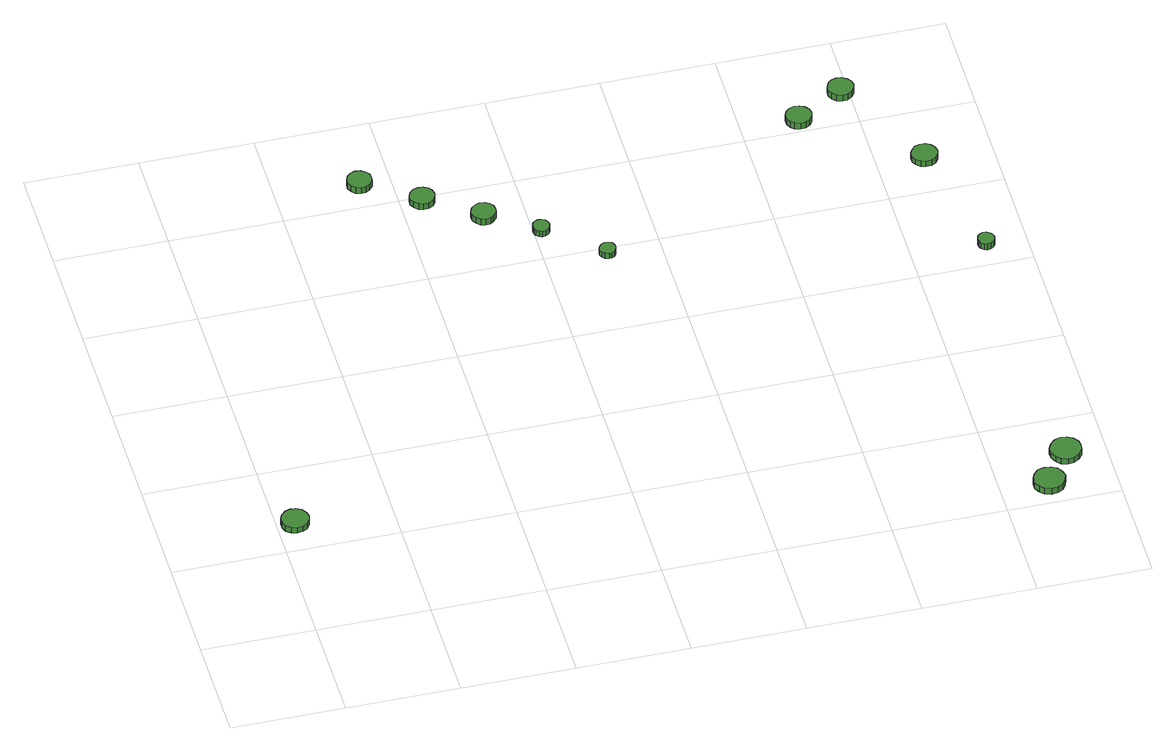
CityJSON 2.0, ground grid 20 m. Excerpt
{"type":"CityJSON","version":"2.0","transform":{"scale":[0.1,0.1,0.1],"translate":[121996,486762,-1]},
"CityObjects":{
"tree1":{"type":"SolitaryVegetationObject","attributes":{"function":"something"},"geometry":[{"type":"MultiSurface","lod":"1","boundaries":[[[0,1,2,3,4,5,6,7,8,9,10,11,12,13,14]],[[15,16,17,18,19,20,21,22,23,24,25,26,27,28,29]],[[0,29,28,1]],[[1,28,27,2]],[[2,27,26,3]],[[3,26,25,4]],[[4,25,24,5]],[[5,24,23,6]],[[6,23,22,7]],[[7,22,21,8]],[[8,21,20,9]],[[9,20,19,10]],[[10,19,18,11]],[[11,18,17,12]],[[12,17,16,13]],[[13,16,15,14]],[[14,15,29,0]]]}]},
"tree2":{"type":"SolitaryVegetationObject","attributes":{"function":"something"},"geometry":[{"type":"MultiSurface","lod":"1","boundaries":[[[30,31,32,33,34,35,36,37,38,39,40,41,42,43,44]],[[45,46,47,48,49,50,51,52,53,54,55,56,57,58,59]],[[30,59,58,31]],[[31,58,57,32]],[[32,57,56,33]],[[33,56,55,34]],[[34,55,54,35]],[[35,54,53,36]],[[36,53,52,37]],[[37,52,51,38]],[[38,51,50,39]],[[39,50,49,40]],[[40,49,48,41]],[[41,48,47,42]],[[42,47,46,43]],[[43,46,45,44]],[[44,45,59,30]]]}]},
"tree3":{"type":"SolitaryVegetationObject","attributes":{"function":"something"},"geometry":[{"type":"MultiSurface","lod":"1","boundaries":[[[60,61,62,63,64,65,66,67,68,69,70,71,72,73,74]],[[75,76,77,78,79,80,81,82,83,84,85,86,87,88,89]],[[60,89,88,61]],[[61,88,87,62]],[[62,87,86,63]],[[63,86,85,64]],[[64,85,84,65]],[[65,84,83,66]],[[66,83,82,67]],[[67,82,81,68]],[[68,81,80,69]],[[69,80,79,70]],[[70,79,78,71]],[[71,78,77,72]],[[72,77,76,73]],[[73,76,75,74]],[[74,75,89,60]]]}]},
"tree4":{"type":"SolitaryVegetationObject","attributes":{"function":"something"},"geometry":[{"type":"MultiSurface","lod":"1","boundaries":[[[90,91,92,93,94,95,96,97,98,99,100,101,102,103,104]],[[105,106,107,108,109,110,111,112,113,114,115,116,117,118,119]],[[90,119,118,91]],[[91,118,117,92]],[[92,117,116,93]],[[93,116,115,94]],[[94,115,114,95]],[[95,114,113,96]],[[96,113,112,97]],[[97,112,111,98]],[[98,111,110,99]],[[99,110,109,100]],[[100,109,108,101]],[[101,108,107,102]],[[102,107,106,103]],[[103,106,105,104]],[[104,105,119,90]]]}]},
"tree5":{"type":"SolitaryVegetationObject","attributes":{"function":"something"},"geometry":[{"type":"MultiSurface","lod":"1","boundaries":[[[120,121,122,123,124,125,126,127,128,129,130,131,132,133,134]],[[135,136,137,138,139,140,141,142,143,144,145,146,147,148,149]],[[120,149,148,121]],[[121,148,147,122]],[[122,147,146,123]],[[123,146,145,124]],[[124,145,144,125]],[[125,144,143,126]],[[126,143,142,127]],[[127,142,141,128]],[[128,141,140,129]],[[129,140,139,130]],[[130,139,138,131]],[[131,138,137,132]],[[132,137,136,133]],[[133,136,135,134]],[[134,135,149,120]]]}]},
"tree6":{"type":"SolitaryVegetationObject","attributes":{"function":"something"},"geometry":[{"type":"MultiSurface","lod":"1","boundaries":[[[150,151,152,153,154,155,156,157,158,159,160,161,162,163,164]],[[165,166,167,168,169,170,171,172,173,174,175,176,177,178,179]],[[150,179,178,151]],[[151,178,177,152]],[[152,177,176,153]],[[153,176,175,154]],[[154,175,174,155]],[[155,174,173,156]],[[156,173,172,157]],[[157,172,171,158]],[[158,171,170,159]],[[159,170,169,160]],[[160,169,168,161]],[[161,168,167,162]],[[162,167,166,163]],[[163,166,165,164]],[[164,165,179,150]]]}]},
"tree7":{"type":"SolitaryVegetationObject","attributes":{"function":"something"},"geometry":[{"type":"MultiSurface","lod":"1","boundaries":[[[180,181,182,183,184,185,186,187,188,189,190,191,192,193,194]],[[195,196,197,198,199,200,201,202,203,204,205,206,207,208,209]],[[180,209,208,181]],[[181,208,207,182]],[[182,207,206,183]],[[183,206,205,184]],[[184,205,204,185]],[[185,204,203,186]],[[186,203,202,187]],[[187,202,201,188]],[[188,201,200,189]],[[189,200,199,190]],[[190,199,198,191]],[[191,198,197,192]],[[192,197,196,193]],[[193,196,195,194]],[[194,195,209,180]]]}]},
"tree8":{"type":"SolitaryVegetationObject","attributes":{"function":"something"},"geometry":[{"type":"MultiSurface","lod":"1","boundaries":[[[210,211,212,213,214,215,216,217,218,219,220,221,222,223,224]],[[225,226,227,228,229,230,231,232,233,234,235,236,237,238,239]],[[210,239,238,211]],[[211,238,237,212]],[[212,237,236,213]],[[213,236,235,214]],[[214,235,234,215]],[[215,234,233,216]],[[216,233,232,217]],[[217,232,231,218]],[[218,231,230,219]],[[219,230,229,220]],[[220,229,228,221]],[[221,228,227,222]],[[222,227,226,223]],[[223,226,225,224]],[[224,225,239,210]]]}]},
"tree9":{"type":"SolitaryVegetationObject","attributes":{"function":"something"},"geometry":[{"type":"MultiSurface","lod":"1","boundaries":[[[240,241,242,243,244,245,246,247,248,249,250,251,252,253,254]],[[255,256,257,258,259,260,261,262,263,264,265,266,267,268,269]],[[240,269,268,241]],[[241,268,267,242]],[[242,267,266,243]],[[243,266,265,244]],[[244,265,264,245]],[[245,264,263,246]],[[246,263,262,247]],[[247,262,261,248]],[[248,261,260,249]],[[249,260,259,250]],[[250,259,258,251]],[[251,258,257,252]],[[252,257,256,253]],[[253,256,255,254]],[[254,255,269,240]]]}]},
"tree10":{"type":"SolitaryVegetationObject","attributes":{"function":"something"},"geometry":[{"type":"MultiSurface","lod":"1","boundaries":[[[270,271,272,273,274,275,276,277,278,279,280,281,282,283,284]],[[285,286,287,288,289,290,291,292,293,294,295,296,297,298,299]],[[270,299,298,271]],[[271,298,297,272]],[[272,297,296,273]],[[273,296,295,274]],[[274,295,294,275]],[[275,294,293,276]],[[276,293,292,277]],[[277,292,291,278]],[[278,291,290,279]],[[279,290,289,280]],[[280,289,288,281]],[[281,288,287,282]],[[282,287,286,283]],[[283,286,285,284]],[[284,285,299,270]]]}]},
"tree11":{"type":"SolitaryVegetationObject","attributes":{"function":"something"},"geometry":[{"type":"MultiSurface","lod":"1","boundaries":[[[300,301,302,303,304,305,306,307,308,309,310,311,312,313,314]],[[315,316,317,318,319,320,321,322,323,324,325,326,327,328,329]],[[300,329,328,301]],[[301,328,327,302]],[[302,327,326,303]],[[303,326,325,304]],[[304,325,324,305]],[[305,324,323,306]],[[306,323,322,307]],[[307,322,321,308]],[[308,321,320,309]],[[309,320,319,310]],[[310,319,318,311]],[[311,318,317,312]],[[312,317,316,313]],[[313,316,315,314]],[[314,315,329,300]]]}]},
"tree12":{"type":"SolitaryVegetationObject","attributes":{"function":"something"},"geometry":[{"type":"MultiSurface","lod":"1","boundaries":[[[330,331,332,333,334,335,336,337,338,339,340,341,342,343,344]],[[345,346,347,348,349,350,351,352,353,354,355,356,357,358,359]],[[330,359,358,331]],[[331,358,357,332]],[[332,357,356,333]],[[333,356,355,334]],[[334,355,354,335]],[[335,354,353,336]],[[336,353,352,337]],[[337,352,351,338]],[[338,351,350,339]],[[339,350,349,340]],[[340,349,348,341]],[[341,348,347,342]],[[342,347,346,343]],[[343,346,345,344]],[[344,345,359,330]]]}]}
},
"vertices":[
[56,266,19],[54,275,19],[48,284,19],[39,289,19],[29,290,19],[20,287,19],[12,280,19],[8,271,19],[8,261,19],[12,251,19],[20,245,19],[29,242,19],[39,243,19],[48,248,19],[54,256,19],[54,256,7],[48,248,7],[39,243,7],[29,242,7],[20,245,7],[12,251,7],[8,261,7],[8,271,7],[12,280,7],[20,287,7],[29,290,7],[39,289,7],[48,284,7],[54,275,7],[56,266,7],
[363,1041,33],[362,1050,33],[356,1057,33],[349,1062,33],[340,1063,33],[331,1060,33],[325,1054,33],[321,1046,33],[321,1037,33],[325,1029,33],[331,1023,33],[340,1020,33],[349,1021,33],[356,1025,33],[362,1033,33],[362,1033,20],[356,1025,20],[349,1021,20],[340,1020,20],[331,1023,20],[325,1029,20],[321,1037,20],[321,1046,20],[325,1054,20],[331,1060,20],[340,1063,20],[349,1062,20],[356,1057,20],[362,1050,20],[363,1041,20],
[456,976,33],[454,985,33],[449,992,33],[441,996,33],[432,997,33],[424,995,33],[417,989,33],[413,981,33],[413,972,33],[417,964,33],[424,958,33],[432,955,33],[441,956,33],[449,960,33],[454,967,33],[454,967,20],[449,960,20],[441,956,20],[432,955,20],[424,958,20],[417,964,20],[413,972,20],[413,981,20],[417,989,20],[424,995,20],[432,997,20],[441,996,20],[449,992,20],[454,985,20],[456,976,20],
[546,914,32],[545,923,32],[539,930,32],[532,935,32],[523,936,32],[515,933,32],[508,927,32],[504,919,32],[504,910,32],[508,902,32],[515,896,32],[523,893,32],[532,894,32],[539,899,32],[545,906,32],[545,906,19],[539,899,19],[532,894,19],[523,893,19],[515,896,19],[508,902,19],[504,910,19],[504,919,19],[508,927,19],[515,933,19],[523,936,19],[532,935,19],[539,930,19],[545,923,19],[546,914,19],
[625,856,32],[623,862,32],[620,867,32],[614,870,32],[608,871,32],[603,869,32],[598,865,32],[596,859,32],[596,853,32],[598,847,32],[603,843,32],[608,841,32],[614,842,32],[620,845,32],[623,850,32],[623,850,19],[620,845,19],[614,842,19],[608,841,19],[603,843,19],[598,847,19],[596,853,19],[596,859,19],[598,865,19],[603,869,19],[608,871,19],[614,870,19],[620,867,19],[623,862,19],[625,856,19],
[718,773,33],[717,779,33],[714,784,33],[708,786,33],[703,787,33],[697,785,33],[693,781,33],[690,776,33],[690,770,33],[693,765,33],[697,761,33],[703,759,33],[708,759,33],[714,762,33],[717,767,33],[717,767,21],[714,762,21],[708,759,21],[703,759,21],[697,761,21],[693,765,21],[690,770,21],[690,776,21],[693,781,21],[697,785,21],[703,787,21],[708,786,21],[714,784,21],[717,779,21],[718,773,21],
[1310,37,30],[1307,48,30],[1301,57,30],[1291,63,30],[1279,64,30],[1268,61,30],[1260,53,30],[1255,43,30],[1255,31,30],[1260,21,30],[1268,13,30],[1279,10,30],[1291,11,30],[1301,17,30],[1307,26,30],[1307,26,17],[1301,17,17],[1291,11,17],[1279,10,17],[1268,13,17],[1260,21,17],[1255,31,17],[1255,43,17],[1260,53,17],[1268,61,17],[1279,64,17],[1291,63,17],[1301,57,17],[1307,48,17],[1310,37,17],
[1354,101,31],[1352,112,31],[1345,122,31],[1335,127,31],[1324,129,31],[1313,125,31],[1305,117,31],[1300,107,31],[1300,95,31],[1305,85,31],[1313,77,31],[1324,74,31],[1335,75,31],[1345,81,31],[1352,90,31],[1352,90,19],[1345,81,19],[1335,75,19],[1324,74,19],[1313,77,19],[1305,85,19],[1300,95,19],[1300,107,19],[1305,117,19],[1313,125,19],[1324,129,19],[1335,127,19],[1345,122,19],[1352,112,19],[1354,101,19],
[1120,1014,33],[1118,1023,33],[1112,1031,33],[1104,1035,33],[1095,1036,33],[1086,1033,33],[1079,1027,33],[1075,1019,33],[1075,1009,33],[1079,1001,33],[1086,995,33],[1095,992,33],[1104,993,33],[1112,997,33],[1118,1005,33],[1118,1005,20],[1112,997,20],[1104,993,20],[1095,992,20],[1086,995,20],[1079,1001,20],[1075,1009,20],[1075,1019,20],[1079,1027,20],[1086,1033,20],[1095,1036,20],[1104,1035,20],[1112,1031,20],[1118,1023,20],[1120,1014,20],
[1206,1066,32],[1204,1075,32],[1198,1082,32],[1190,1087,32],[1181,1088,32],[1172,1085,32],[1165,1079,32],[1161,1070,32],[1161,1061,32],[1165,1053,32],[1172,1046,32],[1181,1043,32],[1190,1044,32],[1198,1049,32],[1204,1057,32],[1204,1057,19],[1198,1049,19],[1190,1044,19],[1181,1043,19],[1172,1046,19],[1165,1053,19],[1161,1061,19],[1161,1070,19],[1165,1079,19],[1172,1085,19],[1181,1088,19],[1190,1087,19],[1198,1082,19],[1204,1075,19],[1206,1066,19],
[1340,633,38],[1338,639,38],[1335,644,38],[1329,647,38],[1323,648,38],[1318,646,38],[1313,642,38],[1311,636,38],[1311,630,38],[1313,624,38],[1318,620,38],[1323,618,38],[1329,619,38],[1335,622,38],[1338,627,38],[1338,627,25],[1335,622,25],[1329,619,25],[1323,618,25],[1318,620,25],[1313,624,25],[1311,630,25],[1311,636,25],[1313,642,25],[1318,646,25],[1323,648,25],[1329,647,25],[1335,644,25],[1338,639,25],[1340,633,25],
[1301,868,35],[1299,877,35],[1293,885,35],[1285,890,35],[1276,890,35],[1267,888,35],[1260,881,35],[1256,873,35],[1256,863,35],[1260,855,35],[1267,849,35],[1276,846,35],[1285,847,35],[1293,851,35],[1299,859,35],[1299,859,23],[1293,851,23],[1285,847,23],[1276,846,23],[1267,849,23],[1260,855,23],[1256,863,23],[1256,873,23],[1260,881,23],[1267,888,23],[1276,890,23],[1285,890,23],[1293,885,23],[1299,877,23],[1301,868,23]
]}
